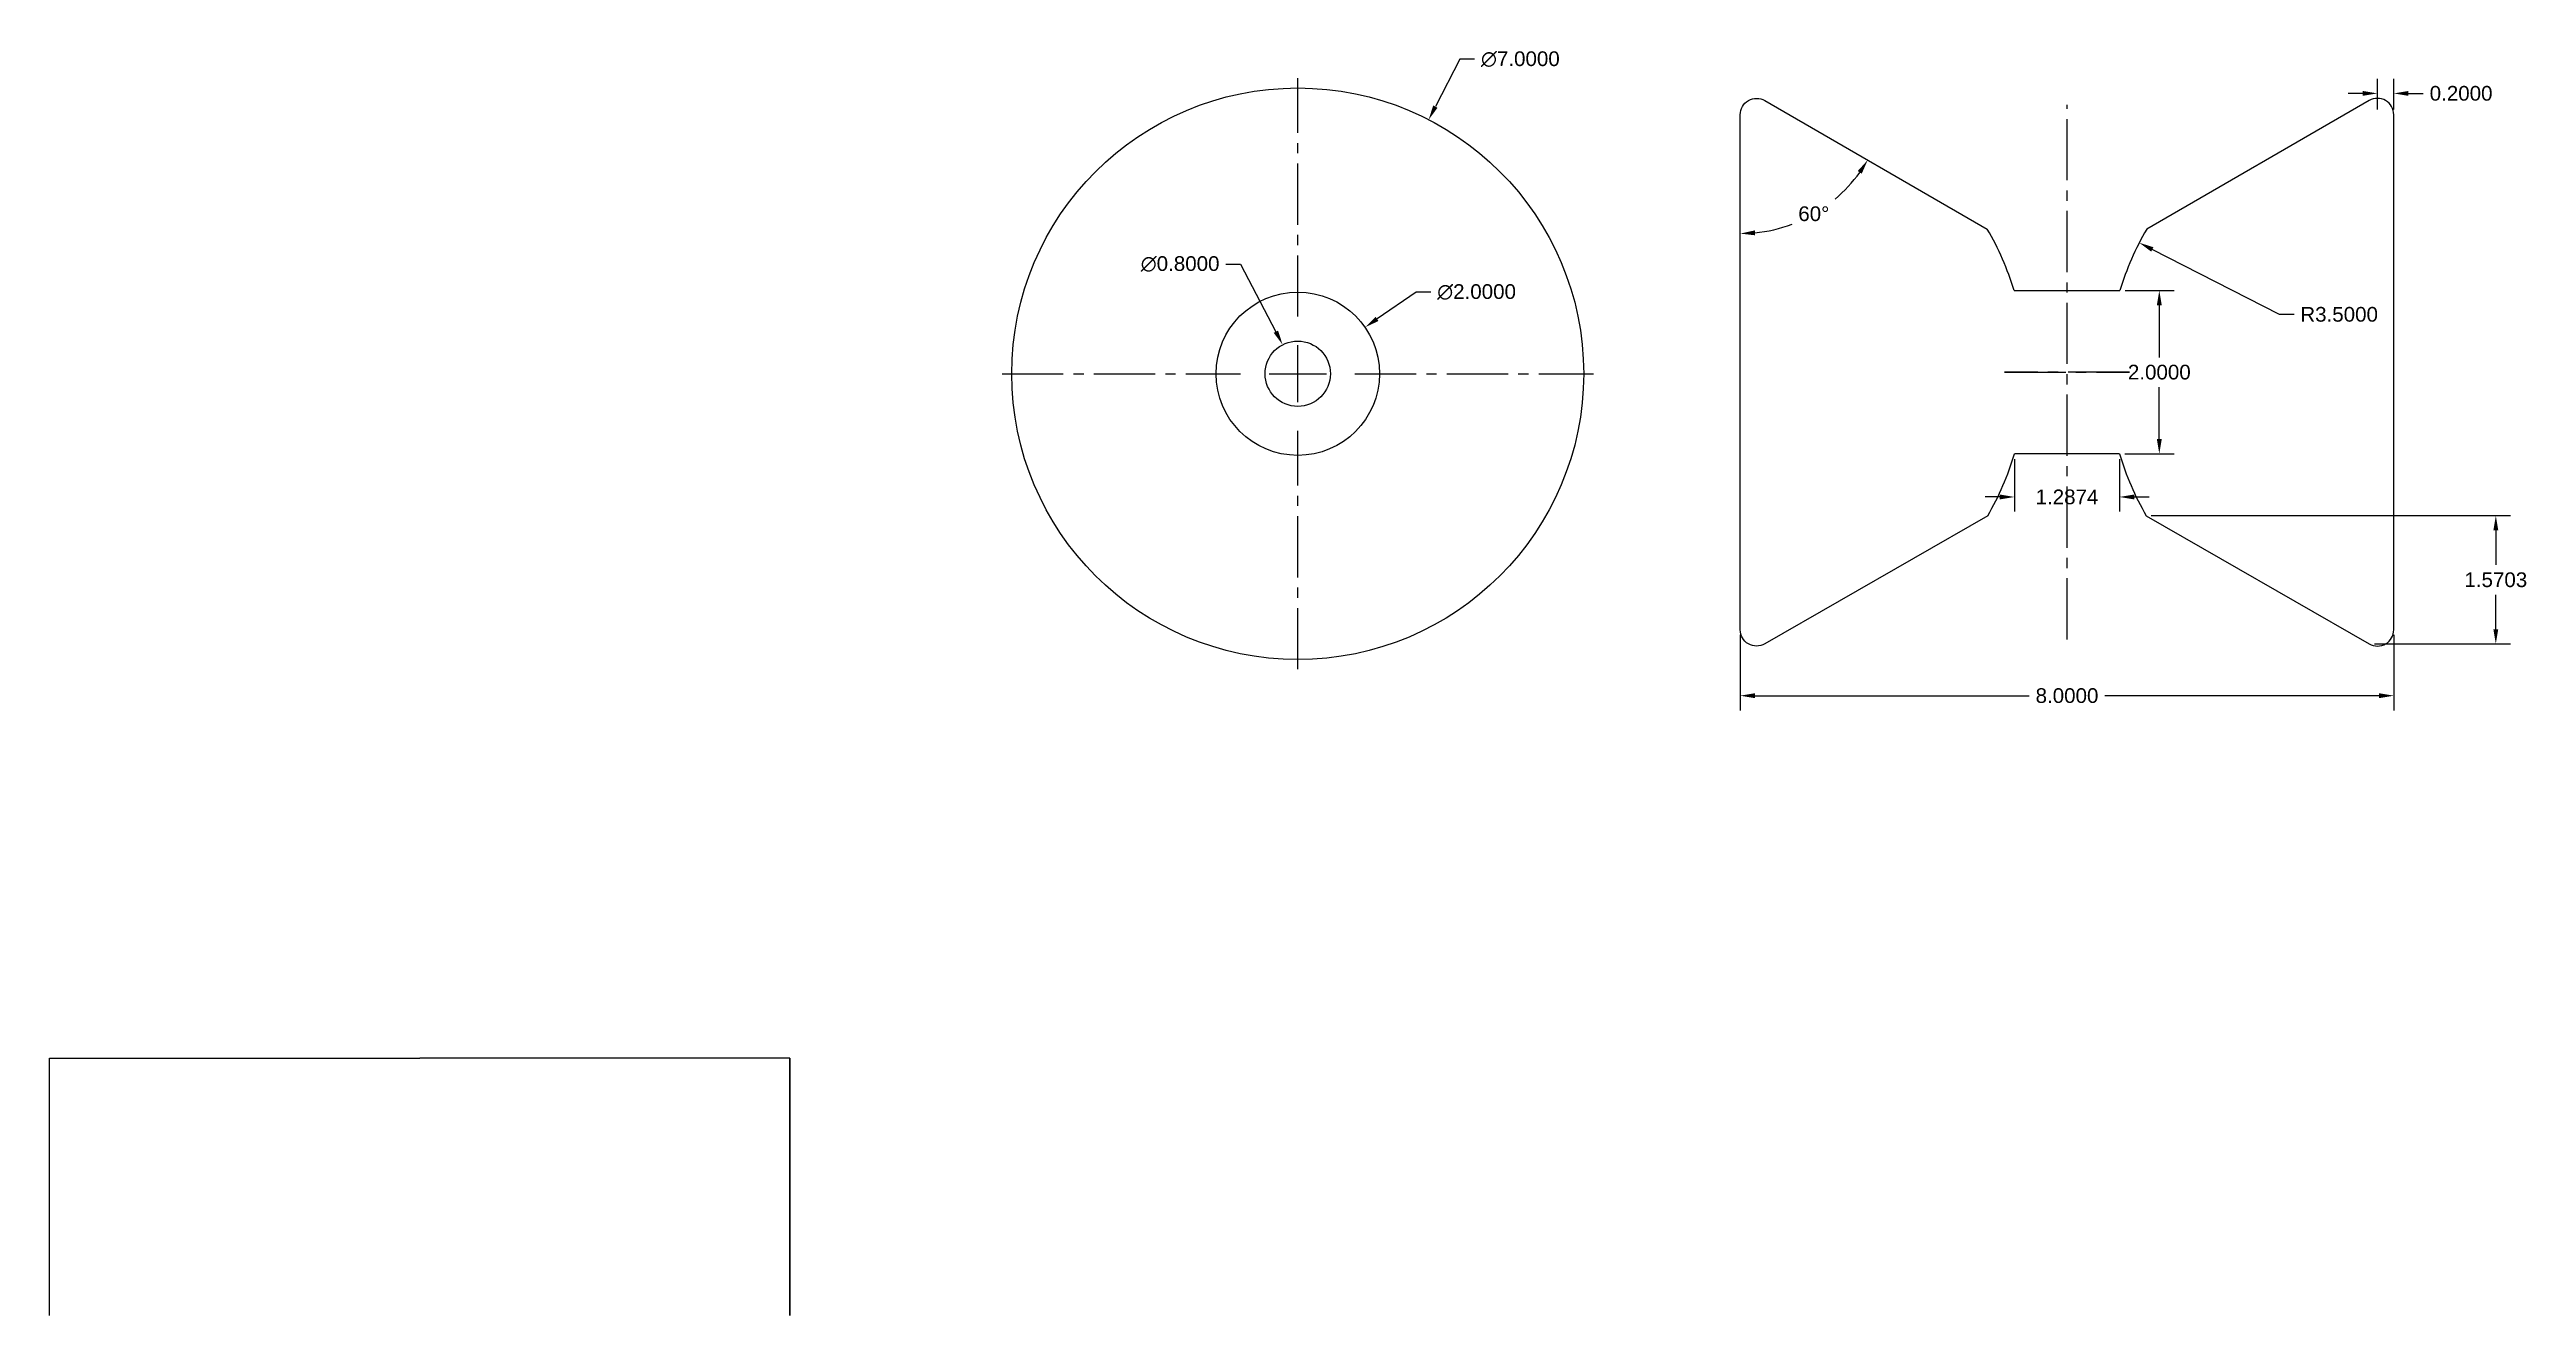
# Model space of a CAD drawing. Header units: millimetres. Extents: x 0 to 303, y -32 to 124.
import ezdxf

# ---------------------------------------------------------------- set-up
doc = ezdxf.new("R2010")
doc.units = ezdxf.units.MM
doc.linetypes.add('CENTER2', pattern=[1.125, 0.75, -0.125, 0.125, -0.125])
doc.styles.get("Standard").update_dxf_attribs({"font": 'arial.ttf'})
doc.dimstyles.get("Standard").update_dxf_attribs({"dimtxt": 0.18, "dimasz": 0.18, "dimexe": 0.18, "dimexo": 0.0625, "dimgap": 0.09, "dimtad": 0, "dimtih": 1, "dimtoh": 1, "dimdec": 4, "dimzin": 0, "dimdsep": 46, "dimtxsty": 'Standard', "dimcen": 0.09, "dimadec": 0, "dimazin": 0, "dimtfac": 1, "dimtdec": 4, "dimtofl": 0, "dimtmove": 0, "dimatfit": 3, "dimfxl": 1, "dimtolj": 1, "dimtzin": 0, "dimarcsym": 0})

# ---------------------------------------------------------------- blocks, each defined once
blk = doc.blocks.new('*D39')
at = {"color": 0, "lineweight": -2, "transparency": 16777216}
for p, q in [((5.41, -3.217), (5.41, -4.142)), ((13.41, -3.217), (13.41, -4.142)), ((5.59, -3.962), (8.947, -3.962)), ((13.23, -3.962), (9.874, -3.962))]:
    blk.add_line(p, q, dxfattribs=at)
at = {"color": 0, "transparency": 16777216}
for points in [[(5.59, -3.932), (5.59, -3.992), (5.41, -3.962)], [(13.23, -3.932), (13.23, -3.992), (13.41, -3.962)]]:
    blk.add_solid(points, dxfattribs=at)
at = {"layer": 'Defpoints', "color": 0, "transparency": 16777216}
for p in [(5.41, -3.154), (13.41, -3.154), (13.41, -3.962)]:
    blk.add_point(p, dxfattribs=at)
at = {"color": 0, "transparency": 16777216, "insert": (9.41, -3.962), "char_height": 0.18, "attachment_point": 5}
blk.add_mtext('\\A1;8.0000', dxfattribs=at)
blk = doc.blocks.new('*D40')
at = {"color": 0, "lineweight": -2, "transparency": 16777216}
for p, q in [((10.442, -1.757), (14.839, -1.757)), ((14.659, -1.937), (14.659, -2.361)), ((14.659, -3.148), (14.659, -2.725)), ((13.173, -3.328), (14.839, -3.328))]:
    blk.add_line(p, q, dxfattribs=at)
at = {"color": 0, "transparency": 16777216}
for points in [[(14.629, -1.937), (14.689, -1.937), (14.659, -1.757)], [(14.629, -3.148), (14.689, -3.148), (14.659, -3.328)]]:
    blk.add_solid(points, dxfattribs=at)
at = {"layer": 'Defpoints', "color": 0, "transparency": 16777216}
for p in [(10.379, -1.757), (13.111, -3.328), (14.659, -3.328)]:
    blk.add_point(p, dxfattribs=at)
at = {"color": 0, "transparency": 16777216, "insert": (14.659, -2.543), "char_height": 0.18, "attachment_point": 5}
blk.add_mtext('\\A1;1.5703', dxfattribs=at)
blk = doc.blocks.new('*D41')
at = {"color": 0, "lineweight": -2, "transparency": 16777216}
for p, q in [((12.012, 0.708), (10.454, 1.504)), ((12.192, 0.708), (12.012, 0.708))]:
    blk.add_line(p, q, dxfattribs=at)
at = {"color": 0, "transparency": 16777216}
blk.add_solid([(10.468, 1.531), (10.441, 1.477), (10.294, 1.586)], dxfattribs=at)
at = {"layer": 'Defpoints', "color": 0, "transparency": 16777216}
for p in [(10.294, 1.586), (13.41, -0.007)]:
    blk.add_point(p, dxfattribs=at)
at = {"color": 0, "transparency": 16777216, "insert": (12.741, 0.708), "char_height": 0.18, "attachment_point": 5}
blk.add_mtext('\\A1;R3.5000', dxfattribs=at)
blk = doc.blocks.new('*D42')
at = {"color": 0, "lineweight": -2, "transparency": 16777216}
for p, q in [((8.767, -1.063), (8.767, -1.708)), ((10.054, -1.063), (10.054, -1.708)), ((8.587, -1.528), (8.407, -1.528)), ((10.234, -1.528), (10.414, -1.528))]:
    blk.add_line(p, q, dxfattribs=at)
at = {"color": 0, "transparency": 16777216}
for points in [[(8.587, -1.498), (8.587, -1.558), (8.767, -1.528)], [(10.234, -1.498), (10.234, -1.558), (10.054, -1.528)]]:
    blk.add_solid(points, dxfattribs=at)
at = {"layer": 'Defpoints', "color": 0, "transparency": 16777216}
for p in [(8.767, -1), (10.054, -1), (10.054, -1.528)]:
    blk.add_point(p, dxfattribs=at)
at = {"color": 0, "transparency": 16777216, "insert": (9.41, -1.528), "char_height": 0.18, "attachment_point": 5}
blk.add_mtext('\\A1;1.2874', dxfattribs=at)
blk = doc.blocks.new('*D43')
at = {"color": 0, "lineweight": -2, "transparency": 16777216}
for p, q in [((10.121, 1), (10.72, 1)), ((10.54, 0.82), (10.54, 0.182)), ((10.54, -0.82), (10.54, -0.182)), ((10.116, -1), (10.72, -1))]:
    blk.add_line(p, q, dxfattribs=at)
at = {"color": 0, "transparency": 16777216}
for points in [[(10.51, 0.82), (10.57, 0.82), (10.54, 1)], [(10.51, -0.82), (10.57, -0.82), (10.54, -1)]]:
    blk.add_solid(points, dxfattribs=at)
at = {"layer": 'Defpoints', "color": 0, "transparency": 16777216}
for p in [(10.058, 1), (10.054, -1), (10.54, -1)]:
    blk.add_point(p, dxfattribs=at)
at = {"color": 0, "transparency": 16777216, "insert": (10.54, 0), "char_height": 0.18, "attachment_point": 5}
blk.add_mtext('\\A1;2.0000', dxfattribs=at)
blk = doc.blocks.new('*D44')
at = {"color": 0, "lineweight": -2, "transparency": 16777216}
for start, end in [(310.0863, 324.2741), (275.7259, 290.5971)]:
    blk.add_arc((5.41, 3.5), 1.802, start, end, dxfattribs=at)
at = {"color": 0, "transparency": 16777216}
for points in [[(6.848, 2.464), (6.898, 2.432), (6.971, 2.599)], [(5.592, 1.677), (5.589, 1.737), (5.41, 1.698)]]:
    blk.add_solid(points, dxfattribs=at)
at = {"layer": 'Defpoints', "color": 0, "transparency": 16777216}
for p in [(5.41, 3.154), (5.71, 3.327), (6.027, 1.807), (8.435, 1.754), (5.41, -3.154)]:
    blk.add_point(p, dxfattribs=at)
at = {"color": 0, "transparency": 16777216, "insert": (6.311, 1.94), "char_height": 0.18, "attachment_point": 5}
blk.add_mtext('\\A1;60°', dxfattribs=at)
blk = doc.blocks.new('*D45')
at = {"color": 0, "lineweight": -2, "transparency": 16777216}
for p, q in [((13.03, 3.415), (12.85, 3.415)), ((13.21, 3.216), (13.21, 3.595)), ((13.41, 3.216), (13.41, 3.595)), ((13.59, 3.415), (13.77, 3.415))]:
    blk.add_line(p, q, dxfattribs=at)
at = {"color": 0, "transparency": 16777216}
for points in [[(13.03, 3.445), (13.03, 3.385), (13.21, 3.415)], [(13.59, 3.445), (13.59, 3.385), (13.41, 3.415)]]:
    blk.add_solid(points, dxfattribs=at)
at = {"layer": 'Defpoints', "color": 0, "transparency": 16777216}
for p in [(13.41, 3.415), (13.21, 3.154), (13.41, 3.154)]:
    blk.add_point(p, dxfattribs=at)
at = {"color": 0, "transparency": 16777216, "insert": (14.234, 3.415), "char_height": 0.18, "attachment_point": 5}
blk.add_mtext('\\A1;0.2000', dxfattribs=at)
blk = doc.blocks.new('*D46')
at = {"color": 0, "lineweight": -2, "transparency": 16777216}
for p, q in [((1.978, 3.834), (1.679, 3.253)), ((2.158, 3.834), (1.978, 3.834)), ((-0.006, -0.109), (-0.006, 0.071)), ((-0.096, -0.019), (0.084, -0.019))]:
    blk.add_line(p, q, dxfattribs=at)
at = {"color": 0, "transparency": 16777216}
blk.add_solid([(1.652, 3.267), (1.705, 3.239), (1.596, 3.093)], dxfattribs=at)
at = {"layer": 'Defpoints', "color": 0, "transparency": 16777216}
for p in [(1.596, 3.093), (-1.609, -3.13)]:
    blk.add_point(p, dxfattribs=at)
at = {"color": 0, "transparency": 16777216, "insert": (2.719, 3.834), "char_height": 0.18, "attachment_point": 5}
blk.add_mtext('\\A1;∅7.0000', dxfattribs=at)
blk = doc.blocks.new('*D47')
at = {"color": 0, "lineweight": -2, "transparency": 16777216}
for p, q in [((1.442, 0.982), (0.965, 0.652)), ((1.622, 0.982), (1.442, 0.982)), ((-0.006, -0.109), (-0.006, 0.071)), ((-0.096, -0.019), (0.084, -0.019))]:
    blk.add_line(p, q, dxfattribs=at)
at = {"color": 0, "transparency": 16777216}
blk.add_solid([(0.948, 0.677), (0.982, 0.627), (0.817, 0.55)], dxfattribs=at)
at = {"layer": 'Defpoints', "color": 0, "transparency": 16777216}
for p in [(0.817, 0.55), (-0.829, -0.587)]:
    blk.add_point(p, dxfattribs=at)
at = {"color": 0, "transparency": 16777216, "insert": (2.183, 0.982), "char_height": 0.18, "attachment_point": 5}
blk.add_mtext('\\A1;∅2.0000', dxfattribs=at)
blk = doc.blocks.new('*D48')
at = {"color": 0, "lineweight": -2, "transparency": 16777216}
for p, q in [((-0.885, 1.325), (-0.705, 1.325)), ((-0.705, 1.325), (-0.274, 0.496)), ((-0.006, -0.109), (-0.006, 0.071)), ((-0.096, -0.019), (0.084, -0.019))]:
    blk.add_line(p, q, dxfattribs=at)
at = {"color": 0, "transparency": 16777216}
blk.add_solid([(-0.247, 0.51), (-0.3, 0.482), (-0.191, 0.336)], dxfattribs=at)
at = {"layer": 'Defpoints', "color": 0, "transparency": 16777216}
for p in [(-0.191, 0.336), (0.178, -0.373)]:
    blk.add_point(p, dxfattribs=at)
at = {"color": 0, "transparency": 16777216, "insert": (-1.446, 1.325), "char_height": 0.18, "attachment_point": 5}
blk.add_mtext('\\A1;∅0.8000', dxfattribs=at)
blk = doc.blocks.new('*U49')
at = {"color": 0, "linetype": 'CENTER2', "transparency": 16777216}
for p, q in [((0, 0.7), (0, 3.62)), ((-3.62, 0), (-0.7, 0)), ((0.7, 0), (3.62, 0)), ((0, -3.62), (0, -0.7))]:
    blk.add_line(p, q, dxfattribs=at)
at = {"color": 0, "linetype": 'Continuous', "transparency": 16777216}
for p, q in [((0, -0.35), (0, 0.35)), ((-0.35, 0), (0.35, 0))]:
    blk.add_line(p, q, dxfattribs=at)
blk = doc.blocks.new('*U50')
at = {"color": 0, "linetype": 'CENTER2', "transparency": 16777216}
blk.add_line((0, -3.274), (0, 3.274), dxfattribs=at)
blk = doc.blocks.new('*U51')
at = {"color": 0, "linetype": 'CENTER2', "transparency": 16777216}
blk.add_line((-0.766, 0), (0.766, 0), dxfattribs=at)
blk = doc.blocks.new('*U52')
at = {"color": 0, "linetype": 'CENTER2', "transparency": 16777216}
blk.add_line((0.766, 0), (-0.766, 0), dxfattribs=at)
blk = doc.blocks.new('*U53')
at = {"color": 0, "linetype": 'CENTER2', "transparency": 16777216}
blk.add_line((-0.766, 0), (0.766, 0), dxfattribs=at)
blk = doc.blocks.new('*U54')
at = {"color": 0, "linetype": 'CENTER2', "transparency": 16777216}
blk.add_line((-0.766, 0), (0.766, 0), dxfattribs=at)
blk = doc.blocks.new('*U55')
at = {"color": 0, "linetype": 'CENTER2', "transparency": 16777216}
blk.add_line((-0.766, 0), (0.766, 0), dxfattribs=at)
blk = doc.blocks.new('wheel')
for points in [[(8.44137, -1.75746), (5.70995, -3.32772, -0.57673414), (5.41027, -3.15433), (5.41027, 3.15359, -0.57735027), (5.71027, 3.32679), (8.43484, 1.75376)], [(10.37916, -1.75746), (13.11059, -3.32772, 0.57673414), (13.41027, -3.15433), (13.41027, 3.15359, 0.57735027), (13.11027, 3.32679), (10.3857, 1.75376)]]:
    blk.add_lwpolyline(points, format="xyb")
for points in [[(8.76213, 1), (10.0584, 1)], [(10.05394, -1), (8.76659, -1)]]:
    blk.add_lwpolyline(points)
for radius in [3.5, 1, 0.4]:
    blk.add_circle((-0.00618, -0.01854), radius)
for centre, start, end in [((5.41027, -0.00748), 16.729371, 30.212779), ((13.41027, -0.00748), 149.787221, 163.270629), ((5.41027, -0.00748), 330.000451, 343.526187), ((13.41027, -0.00748), 196.473813, 209.999549)]:
    blk.add_arc(centre, 3.5, start, end)
at = {"linetype": 'CENTER2'}
for name, p in [('*U49', (-0.00618, -0.01854)), ('*U50', (9.41027, -0.00037)), ('*U51', (9.41027, 0)), ('*U52', (9.41027, 0)), ('*U53', (9.41027, 0)), ('*U54', (9.41027, 0)), ('*U55', (9.41027, 0))]:
    blk.add_blockref(name, p, dxfattribs=at)
for p1, p2, picture, middle in [((-1.60868, -3.13013), (1.59633, 3.09304), '*D46', (2.71942, 3.83448)), ((0.17843, -0.3734), (-0.19078, 0.33631), '*D48', (-1.44624, 1.32475)), ((-0.82895, -0.58691), (0.8166, 0.54983), '*D47', (2.18278, 0.98153))]:
    dim = blk.add_diameter_dim_2p(p1=p1, p2=p2, dimstyle='Standard')
    dim.commit()
    dim.dimension.update_dxf_attribs({"geometry": picture, "text_midpoint": middle, "dimtype": 131})
for base, p1, p2, picture, middle in [((13.41027, 3.41461), (13.21027, 3.15359), (13.41027, 3.15359), '*D45', (14.23359, 3.41461)), ((10.053944, -1.528226), (8.76659, -1), (10.053944, -1), '*D42', (9.410267, -1.528226))]:
    dim = blk.add_linear_dim(base=base, p1=p1, p2=p2, dimstyle='Standard')
    dim.commit()
    dim.dimension.update_dxf_attribs({"geometry": picture, "text_midpoint": middle})
dim = blk.add_angular_dim_2l(base=(6.02656, 1.80676), line1=((5.41027, -3.15433), (5.41027, 3.15359)), line2=((5.71027, 3.32679), (8.43484, 1.75376)), dimstyle='Standard')
dim.commit()
dim.dimension.update_dxf_attribs({"geometry": '*D44', "text_midpoint": (6.31122, 1.9395)})
dim = blk.add_radius_dim(center=(13.41027, -0.00748), mpoint=(10.29408, 1.58606), dimstyle='Standard')
dim.commit()
dim.dimension.update_dxf_attribs({"geometry": '*D41', "text_midpoint": (12.74148, 0.70754), "dimtype": 132})
for base, p1, p2, angle, picture, middle in [((10.54021, -1), (10.0584, 1), (10.05394, -1), 90, '*D43', (10.54021, 0)), ((14.65889, -3.32772), (10.37916, -1.75746), (13.11059, -3.32772), 90, '*D40', (14.65889, -2.54259)), ((13.41027, -3.96199), (5.41027, -3.15433), (13.41027, -3.15433), 180, '*D39', (9.41027, -3.96199))]:
    dim = blk.add_linear_dim(base=base, p1=p1, p2=p2, angle=angle, dimstyle='Standard')
    dim.commit()
    dim.dimension.update_dxf_attribs({"geometry": picture, "text_midpoint": middle})

msp = doc.modelspace()

# ---------------------------------------------------------------- linework, layer by layer
for p, q in [((0, -31.54), (0, 0)), ((0, 0), (35, 0)), ((30.31, 0), (45.31, 0)), ((60.31, 0), (45.31, 0)), ((90.62, 0), (55.62, 0)), ((90.62, 0), (90.62, -31.54)), ((90.62, -31.54), (90.62, 0))]:
    msp.add_line(p, q)

# ---------------------------------------------------------------- block references
at = {"xscale": 10, "yscale": 10, "zscale": 10}
msp.add_blockref('wheel', (152.85, 84), dxfattribs=at)

doc.saveas('drawing.dxf')
